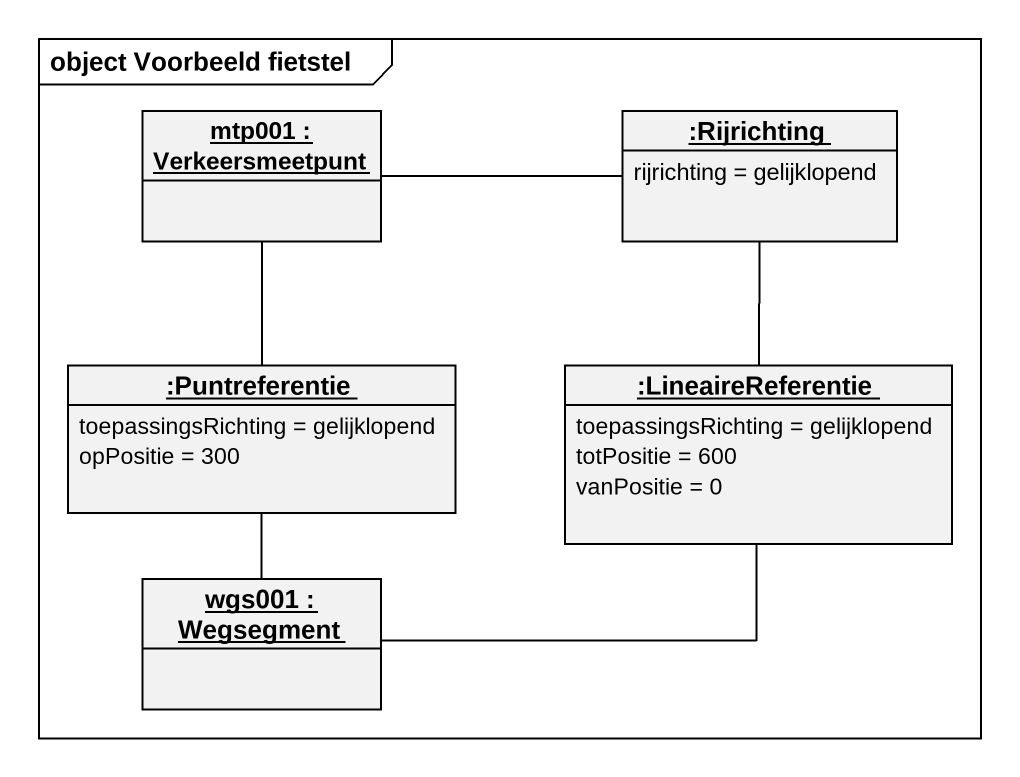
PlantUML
@startuml
mainframe object Voorbeeld fietstel
hide circle
hide empty members
object "mtp001 : Verkeersmeetpunt" as mtp001
object ":Rijrichting" as Rijrichting {
  rijrichting = gelijklopend
}
object ":Puntreferentie" as Puntreferentie {
  toepassingsRichting = gelijklopend
  opPositie = 300
}
object ":LineaireReferentie" as LineaireReferentie {
  toepassingsRichting = gelijklopend
  totPositie = 600
  vanPositie = 0
}
object "wgs001 : Wegsegment" as wgs001
mtp001 -- Puntreferentie
Rijrichting -left- mtp001
Rijrichting -- LineaireReferentie
LineaireReferentie -left- wgs001
wgs001 -up- Puntreferentie
@enduml
